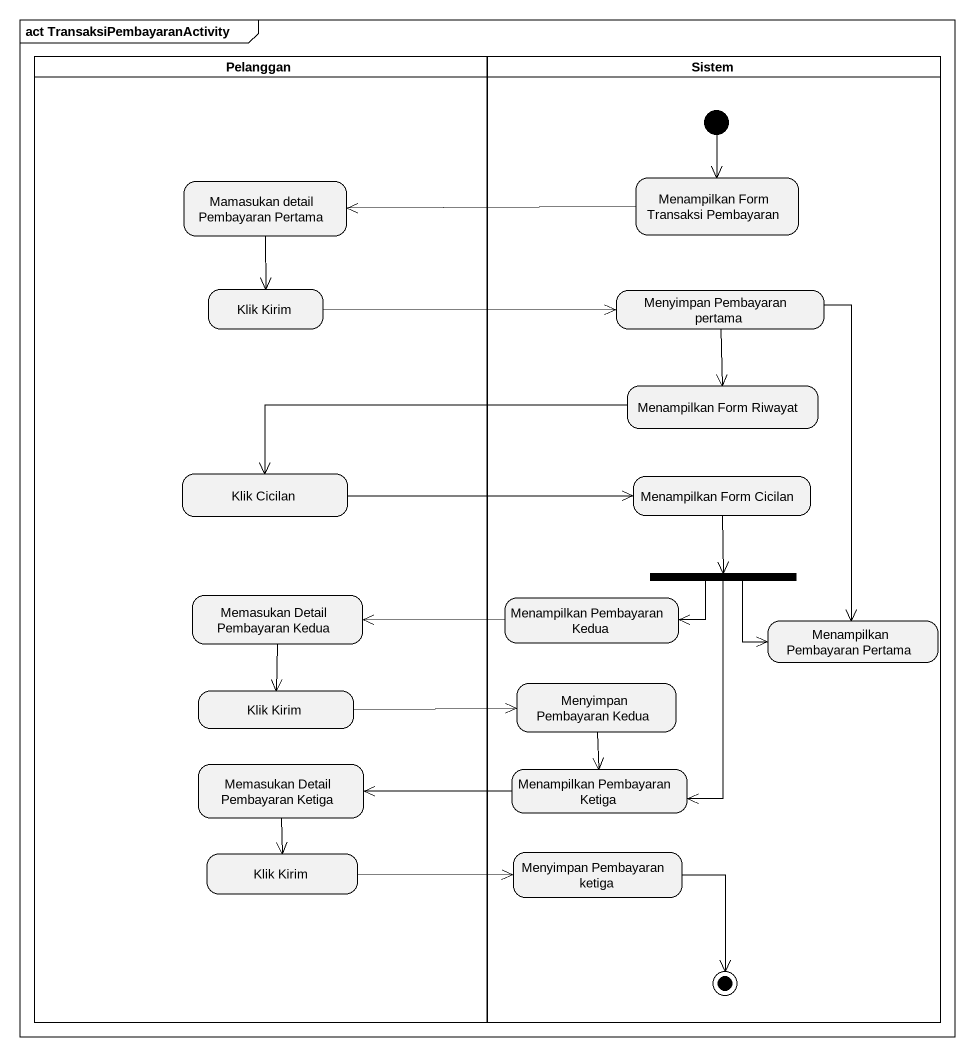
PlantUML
@startuml
mainframe act TransaksiPembayaranActivity
hide empty description
state Pelanggan <<partition>> {
  state "Mamasukan detail Pembayaran Pertama" as Mamasukan_detail_Pembayaran
  state "Klik Kirim" as Klik_Kirim
  state "Klik Cicilan" as Klik_Cicilan
  state "Memasukan Detail Pembayaran Kedua" as Memasukan_Detail_Pembayaran
  state "Klik Kirim" as Klik_Kirim_2
  state "Memasukan Detail Pembayaran Ketiga" as Memasukan_Detail_Pembayaran_2
  state "Klik Kirim" as Klik_Kirim_3
}
state Sistem <<partition>> {
  state "Menampilkan Form Transaksi Pembayaran" as Menampilkan_Form_Transaksi
  state "Menyimpan Pembayaran pertama" as Menyimpan_Pembayaran_pertama
  state "Menampilkan Form Riwayat" as Menampilkan_Form_Riwayat
  state "Menampilkan Form Cicilan" as Menampilkan_Form_Cicilan
  state fork1 <<fork>>
  state "Menampilkan Pembayaran Kedua" as Menampilkan_Pembayaran_Kedua
  state "Menampilkan Pembayaran Pertama" as Menampilkan_Pembayaran
  state "Menyimpan Pembayaran Kedua" as Menyimpan_Pembayaran_Kedua
  state "Menampilkan Pembayaran Ketiga" as Menampilkan_Pembayaran_2
  state "Menyimpan Pembayaran ketiga" as Menyimpan_Pembayaran_ketiga
  [*] --> Menampilkan_Form_Transaksi
  Menyimpan_Pembayaran_ketiga --> [*]
}
Mamasukan_detail_Pembayaran --> Klik_Kirim
Menampilkan_Form_Transaksi -left-> Mamasukan_detail_Pembayaran
Klik_Kirim -right-> Menyimpan_Pembayaran_pertama
Menyimpan_Pembayaran_pertama --> Menampilkan_Form_Riwayat
Menyimpan_Pembayaran_pertama --> Menampilkan_Pembayaran
Menampilkan_Form_Riwayat -left-> Klik_Cicilan
Klik_Cicilan -right-> Menampilkan_Form_Cicilan
Menampilkan_Form_Cicilan --> fork1
fork1 -left-> Menampilkan_Pembayaran_Kedua
fork1 -right-> Menampilkan_Pembayaran
fork1 --> Menampilkan_Pembayaran_2
Memasukan_Detail_Pembayaran --> Klik_Kirim_2
Menampilkan_Pembayaran_Kedua -left-> Memasukan_Detail_Pembayaran
Klik_Kirim_2 -right-> Menyimpan_Pembayaran_Kedua
Menyimpan_Pembayaran_Kedua --> Menampilkan_Pembayaran_2
Memasukan_Detail_Pembayaran_2 --> Klik_Kirim_3
Menampilkan_Pembayaran_2 -left-> Memasukan_Detail_Pembayaran_2
Klik_Kirim_3 -right-> Menyimpan_Pembayaran_ketiga
@enduml
